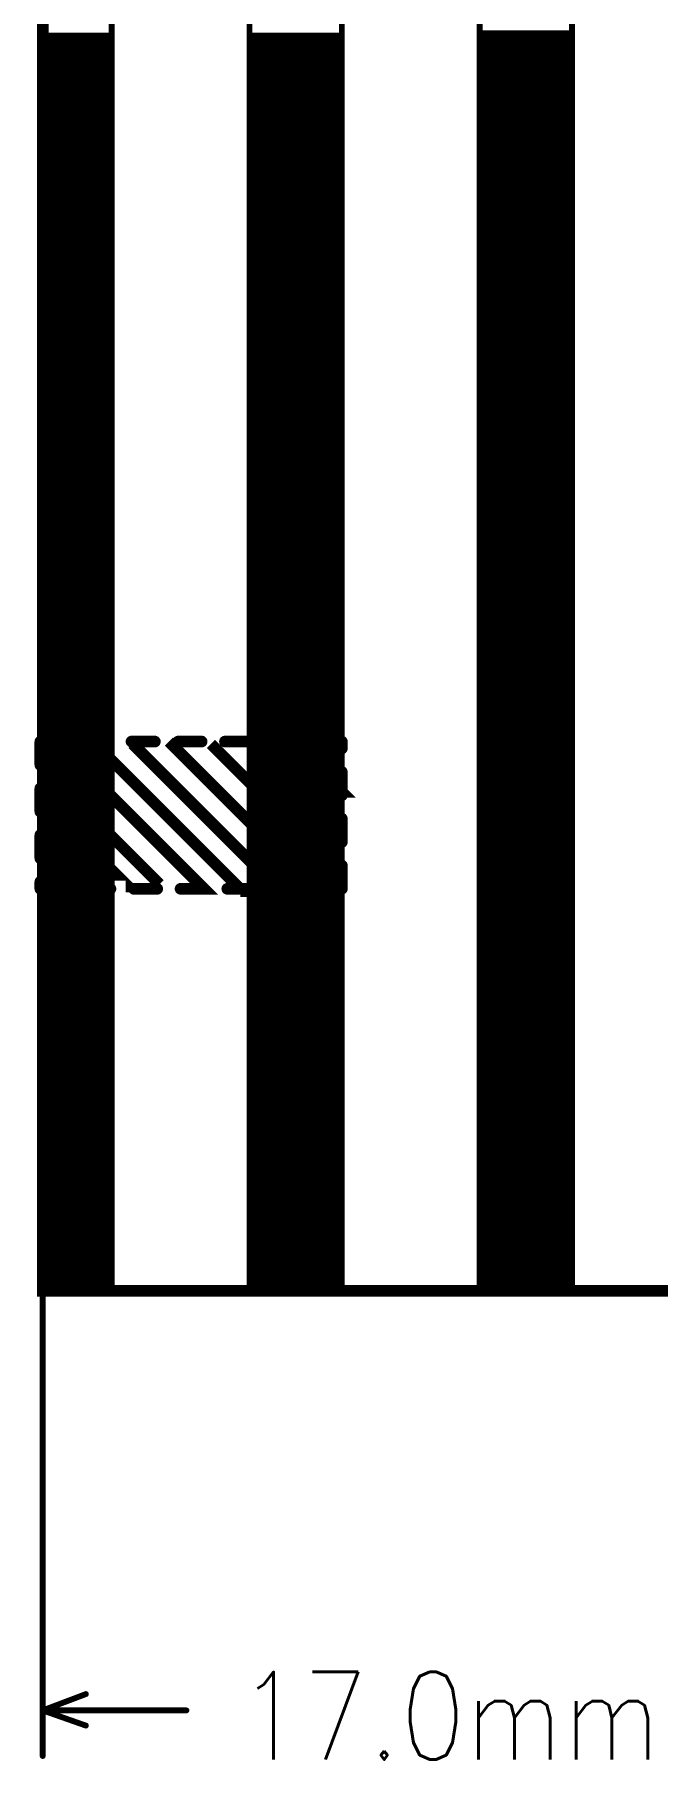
# Model space of a CAD drawing. Extents: x 2.09 to 10.05, y 1.3 to 6.57.
# Drawn here: x 8.239 to 8.772, y 4.123 to 5.599 of the extents above; entities that cross this region are included whole.
import ezdxf

# ---------------------------------------------------------------- set-up
doc = ezdxf.new("R2010")
doc.units = 0
doc.header["$LTSCALE"] = 25
doc.layers.get('0').update_dxf_attribs({"linetype": 'CONTINUOUS'})
doc.styles.get("Standard").update_dxf_attribs({"font": 'simplex'})

# ---------------------------------------------------------------- blocks, each defined once
blk = doc.blocks.new('DISC')
at = {"color": 0, "const_width": 0.5}
blk.add_lwpolyline([(0, 0.25, 1), (0, -0.25, 1)], format="xyb", close=True, dxfattribs=at)

msp = doc.modelspace()

# ---------------------------------------------------------------- linework, layer by layer
at = {"color": 3}
for points, const_width in [([(8.246, 4.524), (8.246, 6.102), (9.663, 6.102), (9.663, 4.524), (8.246, 4.524)], 0.01), ([(8.246, 6.102), (8.305, 6.102), (8.305, 4.526), (8.246, 4.526), (8.246, 6.102)], 0.005), ([(8.423, 6.102), (8.502, 6.102), (8.502, 4.526), (8.423, 4.526), (8.423, 6.102)], 0.005), ([(8.62, 6.102), (8.699, 6.102), (8.699, 4.528), (8.62, 4.528), (8.62, 6.102)], 0.005), ([(8.246, 5.785), (8.246, 4.126)], 0.005), ([(8.246, 5.598), (8.305, 5.598)], 0.005), ([(8.246, 5.593), (8.305, 5.593)], 0.005), ([(8.423, 5.598), (8.502, 5.598)], 0.005), ([(8.423, 5.593), (8.502, 5.593)], 0.005), ([(8.62, 5.6), (8.699, 5.6)], 0.005), ([(8.62, 5.595), (8.699, 5.595)], 0.005), ([(8.246, 5.588), (8.305, 5.588)], 0.005), ([(8.246, 5.583), (8.305, 5.583)], 0.005), ([(8.246, 5.578), (8.305, 5.578)], 0.005), ([(8.423, 5.588), (8.502, 5.588)], 0.005), ([(8.423, 5.583), (8.502, 5.583)], 0.005), ([(8.423, 5.578), (8.502, 5.578)], 0.005), ([(8.62, 5.59), (8.699, 5.59)], 0.005), ([(8.62, 5.585), (8.699, 5.585)], 0.005), ([(8.62, 5.58), (8.699, 5.58)], 0.005), ([(8.246, 5.573), (8.305, 5.573)], 0.005), ([(8.246, 5.568), (8.305, 5.568)], 0.005), ([(8.246, 5.563), (8.305, 5.563)], 0.005), ([(8.423, 5.573), (8.502, 5.573)], 0.005), ([(8.423, 5.568), (8.502, 5.568)], 0.005), ([(8.423, 5.563), (8.502, 5.563)], 0.005), ([(8.62, 5.575), (8.699, 5.575)], 0.005), ([(8.62, 5.57), (8.699, 5.57)], 0.005), ([(8.62, 5.565), (8.699, 5.565)], 0.005), ([(8.246, 5.558), (8.305, 5.558)], 0.005), ([(8.246, 5.553), (8.305, 5.553)], 0.005), ([(8.246, 5.548), (8.305, 5.548)], 0.005), ([(8.423, 5.558), (8.502, 5.558)], 0.005), ([(8.423, 5.553), (8.502, 5.553)], 0.005), ([(8.423, 5.548), (8.502, 5.548)], 0.005), ([(8.62, 5.56), (8.699, 5.56)], 0.005), ([(8.62, 5.555), (8.699, 5.555)], 0.005), ([(8.62, 5.55), (8.699, 5.55)], 0.005), ([(8.246, 5.543), (8.305, 5.543)], 0.005), ([(8.246, 5.538), (8.305, 5.538)], 0.005), ([(8.246, 5.533), (8.305, 5.533)], 0.005), ([(8.423, 5.543), (8.502, 5.543)], 0.005), ([(8.423, 5.538), (8.502, 5.538)], 0.005), ([(8.423, 5.533), (8.502, 5.533)], 0.005), ([(8.62, 5.545), (8.699, 5.545)], 0.005), ([(8.62, 5.54), (8.699, 5.54)], 0.005), ([(8.62, 5.535), (8.699, 5.535)], 0.005), ([(8.246, 5.528), (8.305, 5.528)], 0.005), ([(8.246, 5.523), (8.305, 5.523)], 0.005), ([(8.246, 5.518), (8.305, 5.518)], 0.005), ([(8.423, 5.528), (8.502, 5.528)], 0.005), ([(8.423, 5.523), (8.502, 5.523)], 0.005), ([(8.423, 5.518), (8.502, 5.518)], 0.005), ([(8.62, 5.53), (8.699, 5.53)], 0.005), ([(8.62, 5.525), (8.699, 5.525)], 0.005), ([(8.62, 5.52), (8.699, 5.52)], 0.005), ([(8.246, 5.513), (8.305, 5.513)], 0.005), ([(8.246, 5.508), (8.305, 5.508)], 0.005), ([(8.246, 5.503), (8.305, 5.503)], 0.005), ([(8.423, 5.513), (8.502, 5.513)], 0.005), ([(8.423, 5.508), (8.502, 5.508)], 0.005), ([(8.423, 5.503), (8.502, 5.503)], 0.005), ([(8.62, 5.515), (8.699, 5.515)], 0.005), ([(8.62, 5.51), (8.699, 5.51)], 0.005), ([(8.62, 5.505), (8.699, 5.505)], 0.005), ([(8.246, 5.498), (8.305, 5.498)], 0.005), ([(8.246, 5.493), (8.305, 5.493)], 0.005), ([(8.423, 5.498), (8.502, 5.498)], 0.005), ([(8.423, 5.493), (8.502, 5.493)], 0.005), ([(8.62, 5.5), (8.699, 5.5)], 0.005), ([(8.62, 5.495), (8.699, 5.495)], 0.005), ([(8.62, 5.49), (8.699, 5.49)], 0.005), ([(8.246, 5.488), (8.305, 5.488)], 0.005), ([(8.246, 5.483), (8.305, 5.483)], 0.005), ([(8.246, 5.478), (8.305, 5.478)], 0.005), ([(8.423, 5.488), (8.502, 5.488)], 0.005), ([(8.423, 5.483), (8.502, 5.483)], 0.005), ([(8.423, 5.478), (8.502, 5.478)], 0.005), ([(8.62, 5.485), (8.699, 5.485)], 0.005), ([(8.62, 5.48), (8.699, 5.48)], 0.005), ([(8.62, 5.475), (8.699, 5.475)], 0.005), ([(8.246, 5.473), (8.305, 5.473)], 0.005), ([(8.246, 5.468), (8.305, 5.468)], 0.005), ([(8.246, 5.463), (8.305, 5.463)], 0.005), ([(8.423, 5.473), (8.502, 5.473)], 0.005), ([(8.423, 5.468), (8.502, 5.468)], 0.005), ([(8.423, 5.463), (8.502, 5.463)], 0.005), ([(8.62, 5.47), (8.699, 5.47)], 0.005), ([(8.62, 5.465), (8.699, 5.465)], 0.005), ([(8.62, 5.46), (8.699, 5.46)], 0.005), ([(8.246, 5.458), (8.305, 5.458)], 0.005), ([(8.246, 5.453), (8.305, 5.453)], 0.005), ([(8.246, 5.448), (8.305, 5.448)], 0.005), ([(8.423, 5.458), (8.502, 5.458)], 0.005), ([(8.423, 5.453), (8.502, 5.453)], 0.005), ([(8.423, 5.448), (8.502, 5.448)], 0.005), ([(8.62, 5.455), (8.699, 5.455)], 0.005), ([(8.62, 5.45), (8.699, 5.45)], 0.005), ([(8.62, 5.445), (8.699, 5.445)], 0.005), ([(8.246, 5.443), (8.305, 5.443)], 0.005), ([(8.246, 5.438), (8.305, 5.438)], 0.005), ([(8.246, 5.433), (8.305, 5.433)], 0.005), ([(8.423, 5.443), (8.502, 5.443)], 0.005), ([(8.423, 5.438), (8.502, 5.438)], 0.005), ([(8.423, 5.433), (8.502, 5.433)], 0.005), ([(8.62, 5.44), (8.699, 5.44)], 0.005), ([(8.62, 5.435), (8.699, 5.435)], 0.005), ([(8.62, 5.43), (8.699, 5.43)], 0.005), ([(8.246, 5.428), (8.305, 5.428)], 0.005), ([(8.246, 5.423), (8.305, 5.423)], 0.005), ([(8.246, 5.418), (8.305, 5.418)], 0.005), ([(8.423, 5.428), (8.502, 5.428)], 0.005), ([(8.423, 5.423), (8.502, 5.423)], 0.005), ([(8.423, 5.418), (8.502, 5.418)], 0.005), ([(8.62, 5.425), (8.699, 5.425)], 0.005), ([(8.62, 5.42), (8.699, 5.42)], 0.005), ([(8.62, 5.415), (8.699, 5.415)], 0.005), ([(8.246, 5.413), (8.305, 5.413)], 0.005), ([(8.246, 5.408), (8.305, 5.408)], 0.005), ([(8.246, 5.403), (8.305, 5.403)], 0.005), ([(8.423, 5.413), (8.502, 5.413)], 0.005), ([(8.423, 5.408), (8.502, 5.408)], 0.005), ([(8.423, 5.403), (8.502, 5.403)], 0.005), ([(8.62, 5.41), (8.699, 5.41)], 0.005), ([(8.62, 5.405), (8.699, 5.405)], 0.005), ([(8.62, 5.4), (8.699, 5.4)], 0.005), ([(8.246, 5.398), (8.305, 5.398)], 0.005), ([(8.246, 5.393), (8.305, 5.393)], 0.005), ([(8.246, 5.388), (8.305, 5.388)], 0.005), ([(8.423, 5.398), (8.502, 5.398)], 0.005), ([(8.423, 5.393), (8.502, 5.393)], 0.005), ([(8.423, 5.388), (8.502, 5.388)], 0.005), ([(8.62, 5.395), (8.699, 5.395)], 0.005), ([(8.62, 5.39), (8.699, 5.39)], 0.005), ([(8.62, 5.385), (8.699, 5.385)], 0.005), ([(8.246, 5.383), (8.305, 5.383)], 0.005), ([(8.246, 5.378), (8.305, 5.378)], 0.005), ([(8.246, 5.373), (8.305, 5.373)], 0.005), ([(8.423, 5.383), (8.502, 5.383)], 0.005), ([(8.423, 5.378), (8.502, 5.378)], 0.005), ([(8.423, 5.373), (8.502, 5.373)], 0.005), ([(8.62, 5.38), (8.699, 5.38)], 0.005), ([(8.62, 5.375), (8.699, 5.375)], 0.005), ([(8.246, 5.368), (8.305, 5.368)], 0.005), ([(8.246, 5.363), (8.305, 5.363)], 0.005), ([(8.246, 5.358), (8.305, 5.358)], 0.005), ([(8.423, 5.368), (8.502, 5.368)], 0.005), ([(8.423, 5.363), (8.502, 5.363)], 0.005), ([(8.423, 5.358), (8.502, 5.358)], 0.005), ([(8.62, 5.37), (8.699, 5.37)], 0.005), ([(8.62, 5.365), (8.699, 5.365)], 0.005), ([(8.62, 5.36), (8.699, 5.36)], 0.005), ([(8.246, 5.353), (8.305, 5.353)], 0.005), ([(8.246, 5.348), (8.305, 5.348)], 0.005), ([(8.246, 5.343), (8.305, 5.343)], 0.005), ([(8.423, 5.353), (8.502, 5.353)], 0.005), ([(8.423, 5.348), (8.502, 5.348)], 0.005), ([(8.423, 5.343), (8.502, 5.343)], 0.005), ([(8.62, 5.355), (8.699, 5.355)], 0.005), ([(8.62, 5.35), (8.699, 5.35)], 0.005), ([(8.62, 5.345), (8.699, 5.345)], 0.005), ([(8.246, 5.338), (8.305, 5.338)], 0.005), ([(8.246, 5.333), (8.305, 5.333)], 0.005), ([(8.246, 5.328), (8.305, 5.328)], 0.005), ([(8.423, 5.338), (8.502, 5.338)], 0.005), ([(8.423, 5.333), (8.502, 5.333)], 0.005), ([(8.423, 5.328), (8.502, 5.328)], 0.005), ([(8.62, 5.34), (8.699, 5.34)], 0.005), ([(8.62, 5.335), (8.699, 5.335)], 0.005), ([(8.62, 5.33), (8.699, 5.33)], 0.005), ([(8.246, 5.323), (8.305, 5.323)], 0.005), ([(8.246, 5.318), (8.305, 5.318)], 0.005), ([(8.246, 5.313), (8.305, 5.313)], 0.005), ([(8.423, 5.323), (8.502, 5.323)], 0.005), ([(8.423, 5.318), (8.502, 5.318)], 0.005), ([(8.423, 5.313), (8.502, 5.313)], 0.005), ([(8.62, 5.325), (8.699, 5.325)], 0.005), ([(8.62, 5.32), (8.699, 5.32)], 0.005), ([(8.62, 5.315), (8.699, 5.315)], 0.005), ([(8.246, 5.308), (8.305, 5.308)], 0.005), ([(8.246, 5.303), (8.305, 5.303)], 0.005), ([(8.246, 5.298), (8.305, 5.298)], 0.005), ([(8.423, 5.308), (8.502, 5.308)], 0.005), ([(8.423, 5.303), (8.502, 5.303)], 0.005), ([(8.423, 5.298), (8.502, 5.298)], 0.005), ([(8.62, 5.31), (8.699, 5.31)], 0.005), ([(8.62, 5.305), (8.699, 5.305)], 0.005), ([(8.62, 5.3), (8.699, 5.3)], 0.005), ([(8.246, 5.293), (8.305, 5.293)], 0.005), ([(8.246, 5.288), (8.305, 5.288)], 0.005), ([(8.246, 5.283), (8.305, 5.283)], 0.005), ([(8.423, 5.293), (8.502, 5.293)], 0.005), ([(8.423, 5.288), (8.502, 5.288)], 0.005), ([(8.423, 5.283), (8.502, 5.283)], 0.005), ([(8.62, 5.295), (8.699, 5.295)], 0.005), ([(8.62, 5.29), (8.699, 5.29)], 0.005), ([(8.62, 5.285), (8.699, 5.285)], 0.005), ([(8.246, 5.278), (8.305, 5.278)], 0.005), ([(8.246, 5.273), (8.305, 5.273)], 0.005), ([(8.246, 5.268), (8.305, 5.268)], 0.005), ([(8.423, 5.278), (8.502, 5.278)], 0.005), ([(8.423, 5.273), (8.502, 5.273)], 0.005), ([(8.423, 5.268), (8.502, 5.268)], 0.005), ([(8.62, 5.28), (8.699, 5.28)], 0.005), ([(8.62, 5.275), (8.699, 5.275)], 0.005), ([(8.62, 5.27), (8.699, 5.27)], 0.005), ([(8.246, 5.263), (8.305, 5.263)], 0.005), ([(8.246, 5.258), (8.305, 5.258)], 0.005), ([(8.246, 5.253), (8.305, 5.253)], 0.005), ([(8.423, 5.263), (8.502, 5.263)], 0.005), ([(8.423, 5.258), (8.502, 5.258)], 0.005), ([(8.423, 5.253), (8.502, 5.253)], 0.005), ([(8.62, 5.265), (8.699, 5.265)], 0.005), ([(8.62, 5.26), (8.699, 5.26)], 0.005), ([(8.62, 5.255), (8.699, 5.255)], 0.005), ([(8.246, 5.248), (8.305, 5.248)], 0.005), ([(8.246, 5.243), (8.305, 5.243)], 0.005), ([(8.246, 5.238), (8.305, 5.238)], 0.005), ([(8.423, 5.248), (8.502, 5.248)], 0.005), ([(8.423, 5.243), (8.502, 5.243)], 0.005), ([(8.423, 5.238), (8.502, 5.238)], 0.005), ([(8.62, 5.25), (8.699, 5.25)], 0.005), ([(8.62, 5.245), (8.699, 5.245)], 0.005), ([(8.62, 5.24), (8.699, 5.24)], 0.005), ([(8.246, 5.233), (8.305, 5.233)], 0.005), ([(8.246, 5.228), (8.305, 5.228)], 0.005), ([(8.246, 5.223), (8.305, 5.223)], 0.005), ([(8.423, 5.233), (8.502, 5.233)], 0.005), ([(8.423, 5.228), (8.502, 5.228)], 0.005), ([(8.423, 5.223), (8.502, 5.223)], 0.005), ([(8.62, 5.235), (8.699, 5.235)], 0.005), ([(8.62, 5.23), (8.699, 5.23)], 0.005), ([(8.62, 5.225), (8.699, 5.225)], 0.005), ([(8.246, 5.218), (8.305, 5.218)], 0.005), ([(8.246, 5.213), (8.305, 5.213)], 0.005), ([(8.246, 5.208), (8.305, 5.208)], 0.005), ([(8.423, 5.218), (8.502, 5.218)], 0.005), ([(8.423, 5.213), (8.502, 5.213)], 0.005), ([(8.423, 5.208), (8.502, 5.208)], 0.005), ([(8.62, 5.22), (8.699, 5.22)], 0.005), ([(8.62, 5.215), (8.699, 5.215)], 0.005), ([(8.62, 5.21), (8.699, 5.21)], 0.005), ([(8.246, 5.203), (8.305, 5.203)], 0.005), ([(8.246, 5.198), (8.305, 5.198)], 0.005), ([(8.423, 5.203), (8.502, 5.203)], 0.005), ([(8.423, 5.198), (8.502, 5.198)], 0.005), ([(8.62, 5.205), (8.699, 5.205)], 0.005), ([(8.62, 5.2), (8.699, 5.2)], 0.005), ([(8.62, 5.195), (8.699, 5.195)], 0.005), ([(8.246, 5.193), (8.305, 5.193)], 0.005), ([(8.246, 5.188), (8.305, 5.188)], 0.005), ([(8.246, 5.183), (8.305, 5.183)], 0.005), ([(8.423, 5.193), (8.502, 5.193)], 0.005), ([(8.423, 5.188), (8.502, 5.188)], 0.005), ([(8.423, 5.183), (8.502, 5.183)], 0.005), ([(8.62, 5.19), (8.699, 5.19)], 0.005), ([(8.62, 5.185), (8.699, 5.185)], 0.005), ([(8.62, 5.18), (8.699, 5.18)], 0.005), ([(8.246, 5.178), (8.305, 5.178)], 0.005), ([(8.246, 5.173), (8.305, 5.173)], 0.005), ([(8.246, 5.168), (8.305, 5.168)], 0.005), ([(8.423, 5.178), (8.502, 5.178)], 0.005), ([(8.423, 5.173), (8.502, 5.173)], 0.005), ([(8.423, 5.168), (8.502, 5.168)], 0.005), ([(8.62, 5.175), (8.699, 5.175)], 0.005), ([(8.62, 5.17), (8.699, 5.17)], 0.005), ([(8.62, 5.165), (8.699, 5.165)], 0.005), ([(8.246, 5.163), (8.305, 5.163)], 0.005), ([(8.246, 5.158), (8.305, 5.158)], 0.005), ([(8.246, 5.153), (8.305, 5.153)], 0.005), ([(8.423, 5.163), (8.502, 5.163)], 0.005), ([(8.423, 5.158), (8.502, 5.158)], 0.005), ([(8.423, 5.153), (8.502, 5.153)], 0.005), ([(8.62, 5.16), (8.699, 5.16)], 0.005), ([(8.62, 5.155), (8.699, 5.155)], 0.005), ([(8.62, 5.15), (8.699, 5.15)], 0.005), ([(8.246, 5.148), (8.305, 5.148)], 0.005), ([(8.246, 5.143), (8.305, 5.143)], 0.005), ([(8.246, 5.138), (8.305, 5.138)], 0.005), ([(8.423, 5.148), (8.502, 5.148)], 0.005), ([(8.423, 5.143), (8.502, 5.143)], 0.005), ([(8.423, 5.138), (8.502, 5.138)], 0.005), ([(8.62, 5.145), (8.699, 5.145)], 0.005), ([(8.62, 5.14), (8.699, 5.14)], 0.005), ([(8.62, 5.135), (8.699, 5.135)], 0.005), ([(8.246, 5.133), (8.305, 5.133)], 0.005), ([(8.246, 5.128), (8.305, 5.128)], 0.005), ([(8.246, 5.123), (8.305, 5.123)], 0.005), ([(8.423, 5.133), (8.502, 5.133)], 0.005), ([(8.423, 5.128), (8.502, 5.128)], 0.005), ([(8.423, 5.123), (8.502, 5.123)], 0.005), ([(8.62, 5.13), (8.699, 5.13)], 0.005), ([(8.62, 5.125), (8.699, 5.125)], 0.005), ([(8.62, 5.12), (8.699, 5.12)], 0.005), ([(8.246, 5.118), (8.305, 5.118)], 0.005), ([(8.246, 5.113), (8.305, 5.113)], 0.005), ([(8.246, 5.108), (8.305, 5.108)], 0.005), ([(8.423, 5.118), (8.502, 5.118)], 0.005), ([(8.423, 5.113), (8.502, 5.113)], 0.005), ([(8.423, 5.108), (8.502, 5.108)], 0.005), ([(8.62, 5.115), (8.699, 5.115)], 0.005), ([(8.62, 5.11), (8.699, 5.11)], 0.005), ([(8.62, 5.105), (8.699, 5.105)], 0.005), ([(8.246, 5.103), (8.305, 5.103)], 0.005), ([(8.246, 5.098), (8.305, 5.098)], 0.005), ([(8.246, 5.093), (8.305, 5.093)], 0.005), ([(8.423, 5.103), (8.502, 5.103)], 0.005), ([(8.423, 5.098), (8.502, 5.098)], 0.005), ([(8.423, 5.093), (8.502, 5.093)], 0.005), ([(8.62, 5.1), (8.699, 5.1)], 0.005), ([(8.62, 5.095), (8.699, 5.095)], 0.005), ([(8.62, 5.09), (8.699, 5.09)], 0.005), ([(8.246, 5.088), (8.305, 5.088)], 0.005), ([(8.246, 5.083), (8.305, 5.083)], 0.005), ([(8.246, 5.078), (8.305, 5.078)], 0.005), ([(8.423, 5.088), (8.502, 5.088)], 0.005), ([(8.423, 5.083), (8.502, 5.083)], 0.005), ([(8.423, 5.078), (8.502, 5.078)], 0.005), ([(8.62, 5.085), (8.699, 5.085)], 0.005), ([(8.62, 5.08), (8.699, 5.08)], 0.005), ([(8.62, 5.075), (8.699, 5.075)], 0.005), ([(8.246, 5.073), (8.305, 5.073)], 0.005), ([(8.246, 5.068), (8.305, 5.068)], 0.005), ([(8.246, 5.063), (8.305, 5.063)], 0.005), ([(8.423, 5.073), (8.502, 5.073)], 0.005), ([(8.423, 5.068), (8.502, 5.068)], 0.005), ([(8.423, 5.063), (8.502, 5.063)], 0.005), ([(8.62, 5.07), (8.699, 5.07)], 0.005), ([(8.62, 5.065), (8.699, 5.065)], 0.005), ([(8.246, 5.058), (8.305, 5.058)], 0.005), ([(8.246, 5.053), (8.305, 5.053)], 0.005), ([(8.246, 5.048), (8.305, 5.048)], 0.005), ([(8.423, 5.058), (8.502, 5.058)], 0.005), ([(8.423, 5.053), (8.502, 5.053)], 0.005), ([(8.423, 5.048), (8.502, 5.048)], 0.005), ([(8.62, 5.06), (8.699, 5.06)], 0.005), ([(8.62, 5.055), (8.699, 5.055)], 0.005), ([(8.62, 5.05), (8.699, 5.05)], 0.005), ([(8.246, 5.043), (8.305, 5.043)], 0.005), ([(8.246, 5.038), (8.305, 5.038)], 0.005), ([(8.246, 5.033), (8.305, 5.033)], 0.005), ([(8.423, 5.043), (8.502, 5.043)], 0.005), ([(8.423, 5.038), (8.502, 5.038)], 0.005), ([(8.423, 5.033), (8.502, 5.033)], 0.005), ([(8.62, 5.045), (8.699, 5.045)], 0.005), ([(8.62, 5.04), (8.699, 5.04)], 0.005), ([(8.62, 5.035), (8.699, 5.035)], 0.005), ([(8.246, 5.028), (8.305, 5.028)], 0.005), ([(8.246, 5.023), (8.305, 5.023)], 0.005), ([(8.246, 5.018), (8.305, 5.018)], 0.005), ([(8.423, 5.028), (8.502, 5.028)], 0.005), ([(8.423, 5.023), (8.502, 5.023)], 0.005), ([(8.423, 5.018), (8.502, 5.018)], 0.005), ([(8.62, 5.03), (8.699, 5.03)], 0.005), ([(8.62, 5.025), (8.699, 5.025)], 0.005), ([(8.62, 5.02), (8.699, 5.02)], 0.005), ([(8.246, 5.013), (8.305, 5.013)], 0.005), ([(8.246, 5.008), (8.305, 5.008)], 0.005), ([(8.246, 5.003), (8.305, 5.003)], 0.005), ([(8.423, 5.013), (8.502, 5.013)], 0.005), ([(8.423, 5.008), (8.502, 5.008)], 0.005), ([(8.423, 5.003), (8.502, 5.003)], 0.005), ([(8.62, 5.015), (8.699, 5.015)], 0.005), ([(8.62, 5.01), (8.699, 5.01)], 0.005), ([(8.62, 5.005), (8.699, 5.005)], 0.005), ([(8.262, 4.994), (8.244, 4.994)], 0.01), ([(8.244, 4.994), (8.244, 4.974)], 0.01), ([(8.246, 4.998), (8.305, 4.998)], 0.005), ([(8.246, 4.993), (8.305, 4.993)], 0.005), ([(8.246, 4.988), (8.305, 4.988)], 0.005), ([(8.26, 4.992), (8.384, 4.868), (8.382, 4.868)], 0.01), ([(8.302, 4.994), (8.282, 4.994)], 0.01), ([(8.293, 4.99), (8.417, 4.866), (8.415, 4.866)], 0.01), ([(8.342, 4.994), (8.322, 4.994)], 0.01), ([(8.323, 4.992), (8.447, 4.868)], 0.01), ([(8.354, 4.994), (8.48, 4.868)], 0.01), ([(8.382, 4.994), (8.362, 4.994)], 0.01), ([(8.39, 4.992), (8.49, 4.892)], 0.01), ([(8.422, 4.994), (8.402, 4.994)], 0.01), ([(8.423, 4.998), (8.502, 4.998)], 0.005), ([(8.423, 4.993), (8.502, 4.993)], 0.005), ([(8.423, 4.988), (8.502, 4.988)], 0.005), ([(8.427, 4.994), (8.498, 4.923)], 0.01), ([(8.462, 4.994), (8.442, 4.994)], 0.01), ([(8.463, 4.99), (8.502, 4.951), (8.5, 4.951)], 0.01), ([(8.502, 4.994), (8.482, 4.994)], 0.01), ([(8.502, 4.988), (8.502, 4.994)], 0.01), ([(8.62, 5), (8.699, 5)], 0.005), ([(8.62, 4.995), (8.699, 4.995)], 0.005), ([(8.62, 4.99), (8.699, 4.99)], 0.005), ([(8.246, 4.972), (8.346, 4.872)], 0.01), ([(8.246, 4.983), (8.305, 4.983)], 0.005), ([(8.246, 4.978), (8.305, 4.978)], 0.005), ([(8.246, 4.973), (8.305, 4.973)], 0.005), ([(8.423, 4.983), (8.502, 4.983)], 0.005), ([(8.423, 4.978), (8.502, 4.978)], 0.005), ([(8.423, 4.973), (8.502, 4.973)], 0.005), ([(8.62, 4.985), (8.699, 4.985)], 0.005), ([(8.62, 4.98), (8.699, 4.98)], 0.005), ([(8.62, 4.975), (8.699, 4.975)], 0.005), ([(8.246, 4.968), (8.305, 4.968)], 0.005), ([(8.246, 4.963), (8.305, 4.963)], 0.005), ([(8.246, 4.958), (8.305, 4.958)], 0.005), ([(8.423, 4.968), (8.502, 4.968)], 0.005), ([(8.423, 4.963), (8.502, 4.963)], 0.005), ([(8.423, 4.958), (8.502, 4.958)], 0.005), ([(8.502, 4.948), (8.502, 4.968)], 0.01), ([(8.62, 4.97), (8.699, 4.97)], 0.005), ([(8.62, 4.965), (8.699, 4.965)], 0.005), ([(8.62, 4.96), (8.699, 4.96)], 0.005), ([(8.244, 4.954), (8.244, 4.934)], 0.01), ([(8.246, 4.943), (8.319, 4.87), (8.317, 4.87)], 0.01), ([(8.246, 4.953), (8.305, 4.953)], 0.005), ([(8.246, 4.948), (8.305, 4.948)], 0.005), ([(8.246, 4.943), (8.305, 4.943)], 0.005), ([(8.423, 4.953), (8.502, 4.953)], 0.005), ([(8.423, 4.948), (8.502, 4.948)], 0.005), ([(8.423, 4.943), (8.502, 4.943)], 0.005), ([(8.62, 4.955), (8.699, 4.955)], 0.005), ([(8.62, 4.95), (8.699, 4.95)], 0.005), ([(8.62, 4.945), (8.699, 4.945)], 0.005), ([(8.246, 4.938), (8.305, 4.938)], 0.005), ([(8.246, 4.933), (8.305, 4.933)], 0.005), ([(8.246, 4.928), (8.305, 4.928)], 0.005), ([(8.423, 4.938), (8.502, 4.938)], 0.005), ([(8.423, 4.933), (8.502, 4.933)], 0.005), ([(8.423, 4.928), (8.502, 4.928)], 0.005), ([(8.502, 4.908), (8.502, 4.928)], 0.01), ([(8.62, 4.94), (8.699, 4.94)], 0.005), ([(8.62, 4.935), (8.699, 4.935)], 0.005), ([(8.62, 4.93), (8.699, 4.93)], 0.005), ([(8.244, 4.914), (8.244, 4.894)], 0.01), ([(8.246, 4.915), (8.293, 4.868), (8.291, 4.868)], 0.01), ([(8.246, 4.923), (8.305, 4.923)], 0.005), ([(8.246, 4.918), (8.305, 4.918)], 0.005), ([(8.246, 4.913), (8.305, 4.913)], 0.005), ([(8.423, 4.923), (8.502, 4.923)], 0.005), ([(8.423, 4.918), (8.502, 4.918)], 0.005), ([(8.423, 4.913), (8.502, 4.913)], 0.005), ([(8.62, 4.925), (8.699, 4.925)], 0.005), ([(8.62, 4.92), (8.699, 4.92)], 0.005), ([(8.62, 4.915), (8.699, 4.915)], 0.005), ([(8.246, 4.908), (8.305, 4.908)], 0.005), ([(8.246, 4.903), (8.305, 4.903)], 0.005), ([(8.246, 4.898), (8.305, 4.898)], 0.005), ([(8.423, 4.908), (8.502, 4.908)], 0.005), ([(8.423, 4.903), (8.502, 4.903)], 0.005), ([(8.423, 4.898), (8.502, 4.898)], 0.005), ([(8.62, 4.91), (8.699, 4.91)], 0.005), ([(8.62, 4.905), (8.699, 4.905)], 0.005), ([(8.62, 4.9), (8.699, 4.9)], 0.005), ([(8.246, 4.893), (8.305, 4.893)], 0.005), ([(8.246, 4.888), (8.305, 4.888)], 0.005), ([(8.423, 4.893), (8.502, 4.893)], 0.005), ([(8.423, 4.888), (8.502, 4.888)], 0.005), ([(8.502, 4.868), (8.502, 4.888)], 0.01), ([(8.62, 4.895), (8.699, 4.895)], 0.005), ([(8.62, 4.89), (8.699, 4.89)], 0.005), ([(8.62, 4.885), (8.699, 4.885)], 0.005), ([(8.244, 4.874), (8.244, 4.868)], 0.01), ([(8.244, 4.868), (8.264, 4.868)], 0.01), ([(8.246, 4.883), (8.305, 4.883)], 0.005), ([(8.246, 4.878), (8.305, 4.878)], 0.005), ([(8.246, 4.873), (8.305, 4.873)], 0.005), ([(8.284, 4.868), (8.304, 4.868)], 0.01), ([(8.324, 4.868), (8.344, 4.868)], 0.01), ([(8.364, 4.868), (8.384, 4.868)], 0.01), ([(8.404, 4.868), (8.424, 4.868)], 0.01), ([(8.423, 4.883), (8.502, 4.883)], 0.005), ([(8.423, 4.878), (8.502, 4.878)], 0.005), ([(8.423, 4.873), (8.502, 4.873)], 0.005), ([(8.444, 4.868), (8.464, 4.868)], 0.01), ([(8.484, 4.868), (8.502, 4.868)], 0.01), ([(8.62, 4.88), (8.699, 4.88)], 0.005), ([(8.62, 4.875), (8.699, 4.875)], 0.005), ([(8.62, 4.87), (8.699, 4.87)], 0.005), ([(8.246, 4.868), (8.305, 4.868)], 0.005), ([(8.246, 4.863), (8.305, 4.863)], 0.005), ([(8.246, 4.858), (8.305, 4.858)], 0.005), ([(8.423, 4.868), (8.502, 4.868)], 0.005), ([(8.423, 4.863), (8.502, 4.863)], 0.005), ([(8.423, 4.858), (8.502, 4.858)], 0.005), ([(8.62, 4.865), (8.699, 4.865)], 0.005), ([(8.62, 4.86), (8.699, 4.86)], 0.005), ([(8.62, 4.855), (8.699, 4.855)], 0.005), ([(8.246, 4.853), (8.305, 4.853)], 0.005), ([(8.246, 4.848), (8.305, 4.848)], 0.005), ([(8.246, 4.843), (8.305, 4.843)], 0.005), ([(8.423, 4.853), (8.502, 4.853)], 0.005), ([(8.423, 4.848), (8.502, 4.848)], 0.005), ([(8.423, 4.843), (8.502, 4.843)], 0.005), ([(8.62, 4.85), (8.699, 4.85)], 0.005), ([(8.62, 4.845), (8.699, 4.845)], 0.005), ([(8.62, 4.84), (8.699, 4.84)], 0.005), ([(8.246, 4.838), (8.305, 4.838)], 0.005), ([(8.246, 4.833), (8.305, 4.833)], 0.005), ([(8.246, 4.828), (8.305, 4.828)], 0.005), ([(8.423, 4.838), (8.502, 4.838)], 0.005), ([(8.423, 4.833), (8.502, 4.833)], 0.005), ([(8.423, 4.828), (8.502, 4.828)], 0.005), ([(8.62, 4.835), (8.699, 4.835)], 0.005), ([(8.62, 4.83), (8.699, 4.83)], 0.005), ([(8.62, 4.825), (8.699, 4.825)], 0.005), ([(8.246, 4.823), (8.305, 4.823)], 0.005), ([(8.246, 4.818), (8.305, 4.818)], 0.005), ([(8.246, 4.813), (8.305, 4.813)], 0.005), ([(8.423, 4.823), (8.502, 4.823)], 0.005), ([(8.423, 4.818), (8.502, 4.818)], 0.005), ([(8.423, 4.813), (8.502, 4.813)], 0.005), ([(8.62, 4.82), (8.699, 4.82)], 0.005), ([(8.62, 4.815), (8.699, 4.815)], 0.005), ([(8.62, 4.81), (8.699, 4.81)], 0.005), ([(8.246, 4.808), (8.305, 4.808)], 0.005), ([(8.246, 4.803), (8.305, 4.803)], 0.005), ([(8.246, 4.798), (8.305, 4.798)], 0.005), ([(8.423, 4.808), (8.502, 4.808)], 0.005), ([(8.423, 4.803), (8.502, 4.803)], 0.005), ([(8.423, 4.798), (8.502, 4.798)], 0.005), ([(8.62, 4.805), (8.699, 4.805)], 0.005), ([(8.62, 4.8), (8.699, 4.8)], 0.005), ([(8.62, 4.795), (8.699, 4.795)], 0.005), ([(8.246, 4.793), (8.305, 4.793)], 0.005), ([(8.246, 4.788), (8.305, 4.788)], 0.005), ([(8.246, 4.783), (8.305, 4.783)], 0.005), ([(8.423, 4.793), (8.502, 4.793)], 0.005), ([(8.423, 4.788), (8.502, 4.788)], 0.005), ([(8.423, 4.783), (8.502, 4.783)], 0.005), ([(8.62, 4.79), (8.699, 4.79)], 0.005), ([(8.62, 4.785), (8.699, 4.785)], 0.005), ([(8.62, 4.78), (8.699, 4.78)], 0.005), ([(8.246, 4.778), (8.305, 4.778)], 0.005), ([(8.246, 4.773), (8.305, 4.773)], 0.005), ([(8.246, 4.768), (8.305, 4.768)], 0.005), ([(8.423, 4.778), (8.502, 4.778)], 0.005), ([(8.423, 4.773), (8.502, 4.773)], 0.005), ([(8.423, 4.768), (8.502, 4.768)], 0.005), ([(8.62, 4.775), (8.699, 4.775)], 0.005), ([(8.62, 4.77), (8.699, 4.77)], 0.005), ([(8.62, 4.765), (8.699, 4.765)], 0.005), ([(8.246, 4.763), (8.305, 4.763)], 0.005), ([(8.246, 4.758), (8.305, 4.758)], 0.005), ([(8.246, 4.753), (8.305, 4.753)], 0.005), ([(8.423, 4.763), (8.502, 4.763)], 0.005), ([(8.423, 4.758), (8.502, 4.758)], 0.005), ([(8.423, 4.753), (8.502, 4.753)], 0.005), ([(8.62, 4.76), (8.699, 4.76)], 0.005), ([(8.62, 4.755), (8.699, 4.755)], 0.005), ([(8.246, 4.748), (8.305, 4.748)], 0.005), ([(8.246, 4.743), (8.305, 4.743)], 0.005), ([(8.246, 4.738), (8.305, 4.738)], 0.005), ([(8.423, 4.748), (8.502, 4.748)], 0.005), ([(8.423, 4.743), (8.502, 4.743)], 0.005), ([(8.423, 4.738), (8.502, 4.738)], 0.005), ([(8.62, 4.75), (8.699, 4.75)], 0.005), ([(8.62, 4.745), (8.699, 4.745)], 0.005), ([(8.62, 4.74), (8.699, 4.74)], 0.005), ([(8.246, 4.733), (8.305, 4.733)], 0.005), ([(8.246, 4.728), (8.305, 4.728)], 0.005), ([(8.246, 4.723), (8.305, 4.723)], 0.005), ([(8.423, 4.733), (8.502, 4.733)], 0.005), ([(8.423, 4.728), (8.502, 4.728)], 0.005), ([(8.423, 4.723), (8.502, 4.723)], 0.005), ([(8.62, 4.735), (8.699, 4.735)], 0.005), ([(8.62, 4.73), (8.699, 4.73)], 0.005), ([(8.62, 4.725), (8.699, 4.725)], 0.005), ([(8.246, 4.718), (8.305, 4.718)], 0.005), ([(8.246, 4.713), (8.305, 4.713)], 0.005), ([(8.246, 4.708), (8.305, 4.708)], 0.005), ([(8.423, 4.718), (8.502, 4.718)], 0.005), ([(8.423, 4.713), (8.502, 4.713)], 0.005), ([(8.423, 4.708), (8.502, 4.708)], 0.005), ([(8.62, 4.72), (8.699, 4.72)], 0.005), ([(8.62, 4.715), (8.699, 4.715)], 0.005), ([(8.62, 4.71), (8.699, 4.71)], 0.005), ([(8.246, 4.703), (8.305, 4.703)], 0.005), ([(8.246, 4.698), (8.305, 4.698)], 0.005), ([(8.246, 4.693), (8.305, 4.693)], 0.005), ([(8.423, 4.703), (8.502, 4.703)], 0.005), ([(8.423, 4.698), (8.502, 4.698)], 0.005), ([(8.423, 4.693), (8.502, 4.693)], 0.005), ([(8.62, 4.705), (8.699, 4.705)], 0.005), ([(8.62, 4.7), (8.699, 4.7)], 0.005), ([(8.62, 4.695), (8.699, 4.695)], 0.005), ([(8.246, 4.688), (8.305, 4.688)], 0.005), ([(8.246, 4.683), (8.305, 4.683)], 0.005), ([(8.246, 4.678), (8.305, 4.678)], 0.005), ([(8.423, 4.688), (8.502, 4.688)], 0.005), ([(8.423, 4.683), (8.502, 4.683)], 0.005), ([(8.423, 4.678), (8.502, 4.678)], 0.005), ([(8.62, 4.69), (8.699, 4.69)], 0.005), ([(8.62, 4.685), (8.699, 4.685)], 0.005), ([(8.62, 4.68), (8.699, 4.68)], 0.005), ([(8.246, 4.673), (8.305, 4.673)], 0.005), ([(8.246, 4.668), (8.305, 4.668)], 0.005), ([(8.246, 4.663), (8.305, 4.663)], 0.005), ([(8.423, 4.673), (8.502, 4.673)], 0.005), ([(8.423, 4.668), (8.502, 4.668)], 0.005), ([(8.423, 4.663), (8.502, 4.663)], 0.005), ([(8.62, 4.675), (8.699, 4.675)], 0.005), ([(8.62, 4.67), (8.699, 4.67)], 0.005), ([(8.62, 4.665), (8.699, 4.665)], 0.005), ([(8.246, 4.658), (8.305, 4.658)], 0.005), ([(8.246, 4.653), (8.305, 4.653)], 0.005), ([(8.246, 4.648), (8.305, 4.648)], 0.005), ([(8.423, 4.658), (8.502, 4.658)], 0.005), ([(8.423, 4.653), (8.502, 4.653)], 0.005), ([(8.423, 4.648), (8.502, 4.648)], 0.005), ([(8.62, 4.66), (8.699, 4.66)], 0.005), ([(8.62, 4.655), (8.699, 4.655)], 0.005), ([(8.62, 4.65), (8.699, 4.65)], 0.005), ([(8.246, 4.643), (8.305, 4.643)], 0.005), ([(8.246, 4.638), (8.305, 4.638)], 0.005), ([(8.246, 4.633), (8.305, 4.633)], 0.005), ([(8.423, 4.643), (8.502, 4.643)], 0.005), ([(8.423, 4.638), (8.502, 4.638)], 0.005), ([(8.423, 4.633), (8.502, 4.633)], 0.005), ([(8.62, 4.645), (8.699, 4.645)], 0.005), ([(8.62, 4.64), (8.699, 4.64)], 0.005), ([(8.62, 4.635), (8.699, 4.635)], 0.005), ([(8.246, 4.628), (8.305, 4.628)], 0.005), ([(8.246, 4.623), (8.305, 4.623)], 0.005), ([(8.246, 4.618), (8.305, 4.618)], 0.005), ([(8.423, 4.628), (8.502, 4.628)], 0.005), ([(8.423, 4.623), (8.502, 4.623)], 0.005), ([(8.423, 4.618), (8.502, 4.618)], 0.005), ([(8.62, 4.63), (8.699, 4.63)], 0.005), ([(8.62, 4.625), (8.699, 4.625)], 0.005), ([(8.62, 4.62), (8.699, 4.62)], 0.005), ([(8.246, 4.613), (8.305, 4.613)], 0.005), ([(8.246, 4.608), (8.305, 4.608)], 0.005), ([(8.246, 4.603), (8.305, 4.603)], 0.005), ([(8.423, 4.613), (8.502, 4.613)], 0.005), ([(8.423, 4.608), (8.502, 4.608)], 0.005), ([(8.423, 4.603), (8.502, 4.603)], 0.005), ([(8.62, 4.615), (8.699, 4.615)], 0.005), ([(8.62, 4.61), (8.699, 4.61)], 0.005), ([(8.62, 4.605), (8.699, 4.605)], 0.005), ([(8.246, 4.598), (8.305, 4.598)], 0.005), ([(8.246, 4.593), (8.305, 4.593)], 0.005), ([(8.246, 4.588), (8.305, 4.588)], 0.005), ([(8.423, 4.598), (8.502, 4.598)], 0.005), ([(8.423, 4.593), (8.502, 4.593)], 0.005), ([(8.423, 4.588), (8.502, 4.588)], 0.005), ([(8.62, 4.6), (8.699, 4.6)], 0.005), ([(8.62, 4.595), (8.699, 4.595)], 0.005), ([(8.62, 4.59), (8.699, 4.59)], 0.005), ([(8.246, 4.583), (8.305, 4.583)], 0.005), ([(8.246, 4.578), (8.305, 4.578)], 0.005), ([(8.423, 4.583), (8.502, 4.583)], 0.005), ([(8.423, 4.578), (8.502, 4.578)], 0.005), ([(8.62, 4.585), (8.699, 4.585)], 0.005), ([(8.62, 4.58), (8.699, 4.58)], 0.005), ([(8.62, 4.575), (8.699, 4.575)], 0.005), ([(8.246, 4.573), (8.305, 4.573)], 0.005), ([(8.246, 4.568), (8.305, 4.568)], 0.005), ([(8.246, 4.563), (8.305, 4.563)], 0.005), ([(8.423, 4.573), (8.502, 4.573)], 0.005), ([(8.423, 4.568), (8.502, 4.568)], 0.005), ([(8.423, 4.563), (8.502, 4.563)], 0.005), ([(8.62, 4.57), (8.699, 4.57)], 0.005), ([(8.62, 4.565), (8.699, 4.565)], 0.005), ([(8.62, 4.56), (8.699, 4.56)], 0.005), ([(8.246, 4.558), (8.305, 4.558)], 0.005), ([(8.246, 4.553), (8.305, 4.553)], 0.005), ([(8.246, 4.548), (8.305, 4.548)], 0.005), ([(8.423, 4.558), (8.502, 4.558)], 0.005), ([(8.423, 4.553), (8.502, 4.553)], 0.005), ([(8.423, 4.548), (8.502, 4.548)], 0.005), ([(8.62, 4.555), (8.699, 4.555)], 0.005), ([(8.62, 4.55), (8.699, 4.55)], 0.005), ([(8.62, 4.545), (8.699, 4.545)], 0.005), ([(8.246, 4.543), (8.305, 4.543)], 0.005), ([(8.246, 4.538), (8.305, 4.538)], 0.005), ([(8.246, 4.533), (8.305, 4.533)], 0.005), ([(8.423, 4.543), (8.502, 4.543)], 0.005), ([(8.423, 4.538), (8.502, 4.538)], 0.005), ([(8.423, 4.533), (8.502, 4.533)], 0.005), ([(8.62, 4.54), (8.699, 4.54)], 0.005), ([(8.62, 4.535), (8.699, 4.535)], 0.005), ([(8.62, 4.53), (8.699, 4.53)], 0.005), ([(8.246, 4.528), (8.305, 4.528)], 0.005), ([(8.423, 4.528), (8.502, 4.528)], 0.005), ([(8.246, 4.165), (8.283, 4.179)], 0.005), ([(8.246, 4.165), (8.369, 4.165)], 0.005), ([(8.246, 4.165), (8.283, 4.152)], 0.005)]:
    msp.add_lwpolyline(points, dxfattribs=dict(at, const_width=const_width))

# ---------------------------------------------------------------- block references
for p, xscale, yscale in [((8.244, 4.994), 0.01, 0.01), ((8.244, 4.994), 0.01, 0.01), ((8.262, 4.994), 0.01, 0.01), ((8.282, 4.994), 0.01, 0.01), ((8.302, 4.994), 0.01, 0.01), ((8.322, 4.994), 0.01, 0.01), ((8.342, 4.994), 0.01, 0.01), ((8.362, 4.994), 0.01, 0.01), ((8.382, 4.994), 0.01, 0.01), ((8.402, 4.994), 0.01, 0.01), ((8.422, 4.994), 0.01, 0.01), ((8.442, 4.994), 0.01, 0.01), ((8.462, 4.994), 0.01, 0.01), ((8.482, 4.994), 0.01, 0.01), ((8.502, 4.994), 0.01, 0.01), ((8.502, 4.994), 0.01, 0.01), ((8.502, 4.988), 0.01, 0.01), ((8.244, 4.974), 0.01, 0.01), ((8.502, 4.968), 0.01, 0.01), ((8.244, 4.954), 0.01, 0.01), ((8.502, 4.948), 0.01, 0.01), ((8.244, 4.934), 0.01, 0.01), ((8.502, 4.928), 0.01, 0.01), ((8.244, 4.914), 0.01, 0.01), ((8.502, 4.908), 0.01, 0.01), ((8.244, 4.894), 0.01, 0.01), ((8.502, 4.888), 0.01, 0.01), ((8.244, 4.874), 0.01, 0.01), ((8.244, 4.868), 0.01, 0.01), ((8.244, 4.868), 0.01, 0.01), ((8.264, 4.868), 0.01, 0.01), ((8.284, 4.868), 0.01, 0.01), ((8.304, 4.868), 0.01, 0.01), ((8.324, 4.868), 0.01, 0.01), ((8.344, 4.868), 0.01, 0.01), ((8.364, 4.868), 0.01, 0.01), ((8.384, 4.868), 0.01, 0.01), ((8.404, 4.868), 0.01, 0.01), ((8.424, 4.868), 0.01, 0.01), ((8.444, 4.868), 0.01, 0.01), ((8.464, 4.868), 0.01, 0.01), ((8.484, 4.868), 0.01, 0.01), ((8.502, 4.868), 0.01, 0.01), ((8.502, 4.868), 0.01, 0.01), ((8.283, 4.179), 0.005, 0.005), ((8.246, 4.165), 0.005, 0.005), ((8.246, 4.165), 0.005, 0.005), ((8.246, 4.165), 0.005, 0.005), ((8.369, 4.165), 0.005, 0.005), ((8.283, 4.152), 0.005, 0.005), ((8.246, 4.126), 0.005, 0.005)]:
    msp.add_blockref('DISC', p, dxfattribs=dict(at, xscale=xscale, yscale=yscale))

# ---------------------------------------------------------------- texts
at = {"color": 3, "width": 0.866}
msp.add_text('17.0mm', height=0.075, dxfattribs=at).set_placement((8.413, 4.123))

doc.saveas('drawing.dxf')
